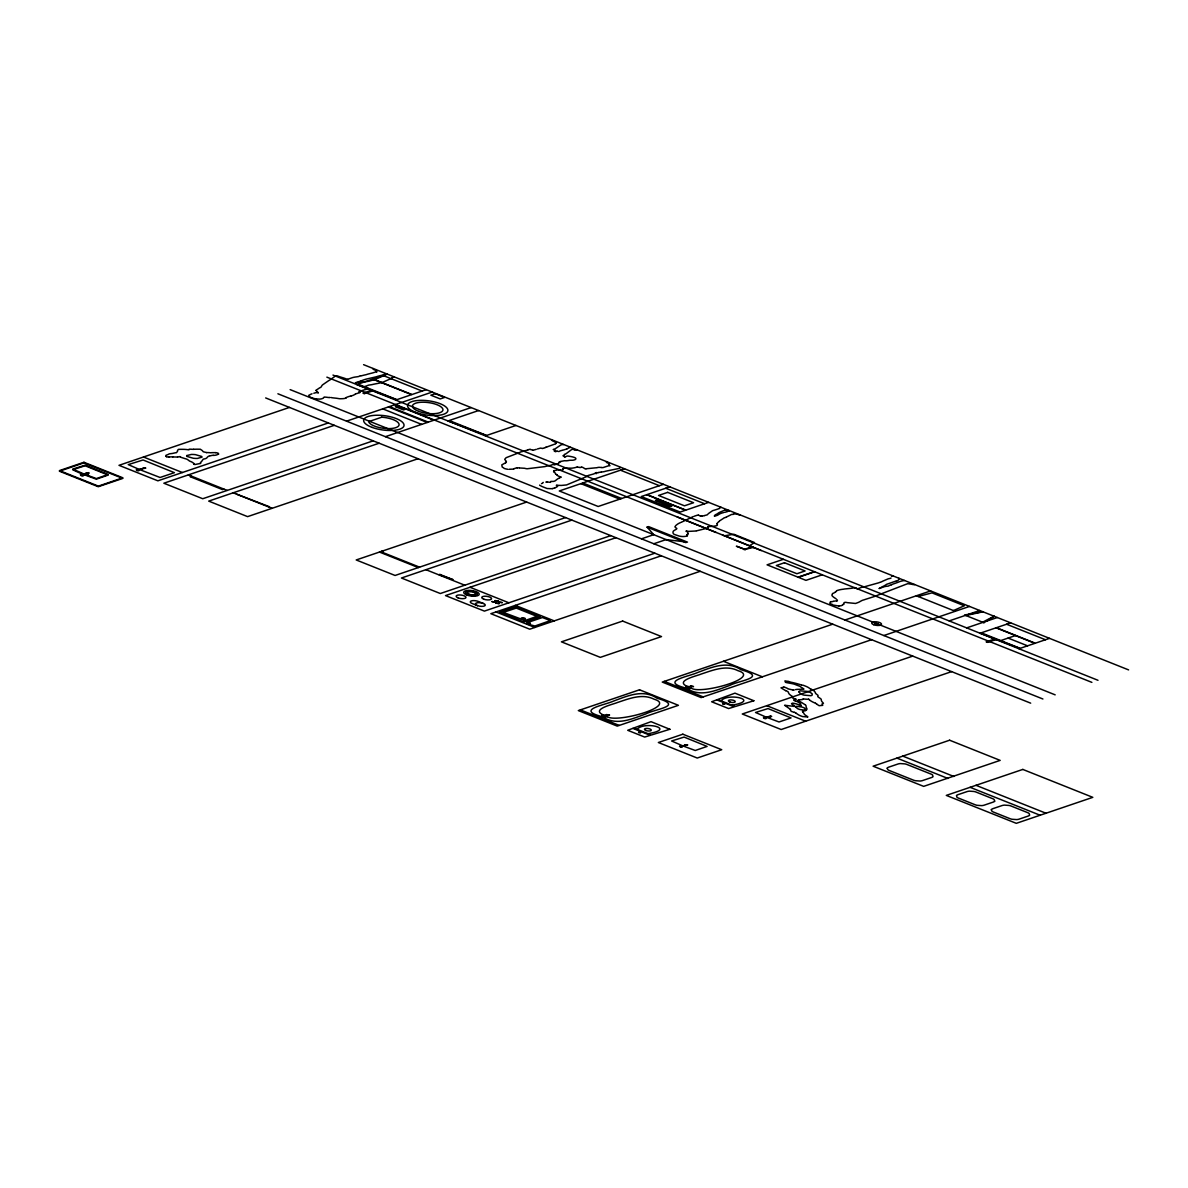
<?xml version="1.0" encoding="UTF-8"?>
<svg xmlns="http://www.w3.org/2000/svg" width="1188" height="1188" viewBox="0 0 1188 1188"><rect width="100%" height="100%" fill="white"/><g stroke="black" fill="none" stroke-linecap="round" stroke-linejoin="round"><path stroke-width="1.5" d="M802.821 699.108L802.836 698.975A6.683 2.361 7.6 0 1 802.806 699.316L802.331 699.539M898.633 579.12L898.945 578.274M563.082 455.613L563.112 455.732A9.326 3.297 7.6 0 0 563.29 456.058L564.805 456.994M688.09 533.768L688.09 533.382A19.929 7.039 7.6 0 0 687.793 532.506L687.303 531.882A2.658 0.936 7.6 0 0 687.065 531.719A6.222 2.198 7.6 0 0 686.115 531.244L686.115 531.244M801.128 705.969L800.846 705.375A7.87 2.777 7.6 0 1 800.549 704.261L800.653 704.217M832.313 594.223L832.372 593.97A4.47 1.574 7.6 0 1 832.684 593.465A6.965 2.465 7.6 0 1 833.545 593.198L835.387 592.07M176.73 452.494L176.76 452.405A9.252 3.267 7.6 0 1 176.967 452.004L177.279 451.618A18.904 6.683 7.6 0 0 177.443 451.395L177.517 451.277A3.802 1.337 7.6 0 0 177.561 450.98L177.517 450.742A4.44 1.574 7.6 0 1 177.547 450.43L178.423 449.376L181.215 449.316A29.849 10.543 7.6 0 0 182.269 449.331L182.714 449.331A13.499 4.767 7.6 0 1 187.08 449.599L187.511 449.658A9.252 3.267 7.6 0 0 188.788 449.806L189.174 449.539M563.29 468.503L564.449 468.131A12.919 4.574 7.6 0 1 566.795 468.087L570.121 468.161A24.354 8.613 7.6 0 0 570.983 468.176A5.658 2.005 7.6 0 0 571.948 468.131A8.331 2.94 7.6 0 0 572.928 468.027L573.967 467.849A28.824 10.187 7.6 0 0 575.705 467.463L576.135 467.344A8.034 2.836 7.6 0 0 576.848 467.107L577.026 467.033M563.216 468.725L563.261 468.636A7.529 2.658 7.6 0 0 563.201 469.29L562.874 469.824A15.949 5.643 7.6 0 1 562.577 469.958A18.637 6.593 7.6 0 0 562.266 470.092L561.211 470.359M707.692 514.315L707.677 514.345A3.861 1.366 7.6 0 1 707.291 514.79L706.296 515.102A38.031 13.439 7.6 0 1 705.598 515.28L704.677 515.518M790.51 709.399L785.357 705.761A17.731 6.267 7.6 0 1 784.6 705.256L792.129 706.147A9.786 3.46 7.6 0 1 794.371 706.414M832.135 594.817L832.12 594.861A8.643 3.059 7.6 0 0 831.971 595.47A3.415 1.203 7.6 0 0 832.105 595.737L832.298 595.975A18.399 6.504 7.6 0 0 833.842 597.326L834.095 597.505A47.075 16.632 7.6 0 0 835.134 598.203L836.159 598.856M392.04 378.259L391.743 378.452A12.652 4.47 7.6 0 1 391.253 378.63L390.436 378.898A21.978 7.767 7.6 0 0 389.694 379.18L383.472 381.942A16.038 5.673 7.6 0 1 382.685 382.209L381.407 382.581A31.393 11.093 7.6 0 1 377.532 383.472L376.745 383.62A47.089 16.647 7.6 0 0 375.111 383.932L373.359 384.303A40.14 14.182 7.6 0 0 372.69 384.466L372.423 384.526A13.736 4.856 7.6 0 1 371.131 384.764L368.815 385.09A7.336 2.599 7.6 0 0 367.864 385.402L366.854 385.833A11.598 4.099 7.6 0 1 365.978 386.13L364.657 386.546M994.668 801.187L994.148 799.494A5.702 2.02 7.6 0 0 992.648 798.678L976.165 792.099A5.702 2.02 7.6 0 0 974.071 791.49L969.527 791.149A7.603 2.688 7.6 0 0 967.017 791.609L957.87 794.713A7.603 2.688 7.6 0 0 956.459 795.589L956.979 797.282A5.702 2.02 7.6 0 0 958.478 798.098L974.962 804.677A5.702 2.02 7.6 0 0 977.056 805.301L981.6 805.627A7.603 2.688 7.6 0 0 984.11 805.182L993.257 802.078A7.603 2.688 7.6 0 0 994.668 801.187M542.664 483.13L542.886 482.803A16.305 5.762 7.6 0 1 543.094 482.536L543.258 482.417M553.341 449.48L554.395 449.079A10.87 3.846 7.6 0 0 555.197 448.797L559.934 445.619A40.288 14.241 7.6 0 1 560.305 445.351L560.988 444.921A4.366 1.544 7.6 0 1 562.934 444.55A4.826 1.708 7.6 0 0 563.543 444.505M638.595 732.313L640.659 732.699L638.624 732.506M724.606 704.202L722.542 703.786L724.606 704.068M323.7 397.401L323.73 397.356A7.113 2.51 7.6 0 0 323.626 397.594L323.582 397.728A2.836 0.995 7.6 0 1 323.299 398.069L323.225 398.129A15.028 5.316 7.6 0 1 322.705 398.381L321.918 398.723A2.48 0.876 7.6 0 1 321.235 398.886L320.834 398.945A3.029 1.069 7.6 0 0 320.493 399.034L320.433 399.049A3.668 1.292 7.6 0 1 318.547 399.049L317.448 398.975A10.365 3.668 7.6 0 0 316.736 398.916L316.736 398.916M687.51 535.773L687.421 535.833A6.386 2.257 7.6 0 1 686.352 536.234L684.526 536.471A28.17 9.95 7.6 0 1 683.857 536.516L683.427 536.545A5.019 1.767 7.6 0 1 682.268 536.516A6.846 2.421 7.6 0 1 680.65 536.352A4.901 1.723 7.6 0 1 679.001 535.996L674.442 534.481A8.271 2.925 7.6 0 1 673.923 534.14L673.759 534.021A6.059 2.138 7.6 0 1 673.21 533.397L672.987 532.506A24.354 8.613 7.6 0 1 673.032 531.912L673.151 531.526A9.578 3.386 7.6 0 1 673.477 531.036L674.056 530.561A27.576 9.742 7.6 0 1 675.081 529.952L675.749 529.596A7.87 2.777 7.6 0 0 676.833 528.482L676.15 527.992A11.91 4.217 7.6 0 1 675.734 527.739A3.237 1.143 7.6 0 1 675.378 527.413L675.259 527.264A10.44 3.683 7.6 0 1 674.933 526.759L675.898 525.452A64.345 22.75 7.6 0 1 677.249 524.383L677.635 524.101A35.417 12.519 7.6 0 1 679.209 523.195L680.665 522.512M795.901 699.227L795.826 699.272A3.401 1.203 7.6 0 1 794.668 699.569L793.643 699.94A3.816 1.351 7.6 0 0 795.515 701.098L796.242 701.276M807.513 716.973L802.494 716.557A10.618 3.757 7.6 0 0 801.38 716.112L800.905 715.948A8.672 3.074 7.6 0 1 799.331 715.28L798.618 714.879A33.68 11.91 7.6 0 1 797.638 714.255L795.871 713.052M836.337 591.282L836.471 591.104A8.94 3.163 7.6 0 1 837.332 590.406L837.525 590.391A23.24 8.212 7.6 0 1 843.361 589.203A37.288 13.187 7.6 0 1 844.46 588.996L851.514 588.283A6.831 2.421 7.6 0 0 852.479 588.105L853.207 587.912A13.766 4.871 7.6 0 1 854.335 587.659L854.707 587.6M194.297 463.84L194.223 463.899A7.41 2.614 7.6 0 1 193.882 464.033L193.882 464.033M891.045 578.021L890.332 578.363A14.405 5.094 7.6 0 1 889.99 578.437L889.857 578.467A14.731 5.212 7.6 0 0 887.956 578.927L882.818 581.14A19.825 7.009 7.6 0 0 882.194 581.452L882.001 581.571A11.004 3.891 7.6 0 1 881.273 581.912L880.115 582.313M714.582 515.726L714.76 515.547A4.306 1.515 7.6 0 0 714.968 515.206A14.449 5.108 7.6 0 0 714.983 514.998L716.691 514.137A4.143 1.455 7.6 0 0 717.047 513.988L718.265 513.112A25.156 8.895 7.6 0 1 719.497 512.37L723.789 510.573A12.073 4.262 7.6 0 0 724.086 510.439L725.215 510.038M315.993 390.303L319.542 387.912A4.678 1.648 7.6 0 1 319.839 387.748L320.493 387.466A4.485 1.589 7.6 0 0 320.79 387.288L321.027 387.065A19.543 6.905 7.6 0 0 321.384 386.546L321.859 385.714A26.27 9.281 7.6 0 1 322.483 384.927L328.72 380.62A16.662 5.881 7.6 0 1 329.254 380.353L331.497 378.942A41.164 14.553 7.6 0 1 332.165 378.348L335.877 375.735L337.362 375.913A15.251 5.391 7.6 0 1 337.852 376.091L338.862 376.462A23.641 8.361 7.6 0 0 341.431 377.309L342.114 377.517A30.443 10.766 7.6 0 1 343.852 378.051L345.396 378.586A12.192 4.306 7.6 0 1 346.955 379.165L347.579 379.269M564.523 454.915L564.552 454.885A6.504 2.302 7.6 0 1 563.647 455.316L563.572 455.331M719.601 508.479L714.686 510.068A39.367 13.914 7.6 0 1 713.736 510.335L712.993 510.543A6.445 2.272 7.6 0 0 712.548 510.706L708.39 513.617M553.979 470.641L554.573 470.522A4.604 1.634 7.6 0 0 555.836 470.359L556.43 470.181A8.39 2.97 7.6 0 1 557.766 469.869L560.87 470.285M545.515 447.445L544.297 448.054A2.51 0.891 7.6 0 0 543.272 448.262L543.243 448.292M719.304 521.413L718.502 521.978A34.348 12.147 7.6 0 0 718.087 522.289L717.701 522.646A5.049 1.782 7.6 0 0 717.552 522.958L717.314 523.373A3.935 1.396 7.6 0 1 716.899 523.537M794.237 690.035L793.213 690.109M345.901 397.817L346.257 397.549A5.405 1.916 7.6 0 1 346.54 397.386L346.881 397.238A34.541 12.207 7.6 0 1 350.148 396.168L351.069 395.946M714.374 516.112L714.389 515.904A6.326 2.242 7.6 0 0 714.552 515.755M784.882 680.887L785.892 681.006A9.044 3.193 7.6 0 0 786.753 681.229L787.941 681.377M355.212 394.178L355.167 394.223A11.613 4.113 7.6 0 1 354.484 394.654L353.118 395.337A11.345 4.01 7.6 0 1 351.99 395.693L351.277 395.886M857.677 589.01L857.959 588.788A3.356 1.188 7.6 0 1 858.152 588.669L862.057 587.154A2.361 0.832 7.6 0 1 862.384 587.08L863.052 587.021A7.306 2.584 7.6 0 0 865.324 586.56A20.82 7.366 7.6 0 1 865.889 586.382L877.991 583.011A11.583 4.099 7.6 0 0 878.823 582.759L878.897 582.729A21.74 7.677 7.6 0 1 879.476 582.521L879.669 582.462M835.461 592.01L835.773 591.787A14.939 5.287 7.6 0 0 836.337 591.282M505.539 462.889L505.806 462.667A22.364 7.9 7.6 0 0 506.34 462.102L506.37 461.538M843.955 604.187L843.925 604.217A5.881 2.079 7.6 0 1 843.48 604.454L843.376 604.499A3.415 1.203 7.6 0 0 843.124 604.618L842.559 604.959M596.317 473.507L595.723 473.463A2.792 0.98 7.6 0 0 595.233 473.299M556.444 485.313L560.469 485.402A4.5 1.589 7.6 0 0 561.33 485.432L565.622 485.031A13.944 4.93 7.6 0 1 566.513 484.956L586.011 476.848A47.134 16.662 7.6 0 0 587.288 476.061L588.119 475.542A4.782 1.693 7.6 0 1 588.728 475.319L593.213 474.116A49.139 17.36 7.6 0 0 594.772 473.463A13.528 4.782 7.6 0 0 595.069 473.314M513.914 468.785L514.879 468.414A3.713 1.322 7.6 0 0 515.161 468.324L515.8 468.102A2.925 1.04 7.6 0 1 516.186 468.013L516.335 467.998A8.182 2.896 7.6 0 1 516.914 467.938L517.047 467.924M785.624 681.704L785.595 681.719A4.425 1.559 7.6 0 0 785.209 681.957L785.936 682.461A17.775 6.282 7.6 0 0 788.565 682.981L791.55 683.531A35.581 12.578 7.6 0 1 792.708 683.768L793.584 683.961A3.906 1.381 7.6 0 1 794.148 684.11L797.089 685.253A35.818 12.652 7.6 0 0 798.648 685.847L799.301 686.085A4.054 1.44 7.6 0 1 800.474 686.679L800.549 686.783A9.103 3.222 7.6 0 0 801.692 687.555L801.959 687.689A5.435 1.931 7.6 0 1 802.405 687.941L803.875 689.025M891.549 576.358L891.609 576.329A3.074 1.084 7.6 0 1 893.034 575.972L893.213 576.032M983.902 622.72L994.282 616.305M558.806 451.618L558.895 451.559A15.919 5.628 7.6 0 1 560.528 450.772L562.147 450.326M725.927 517.389L724.012 517.849A9.103 3.222 7.6 0 1 723.774 518.176L719.72 520.789A2.658 0.936 7.6 0 0 719.408 521.042M749.405 545.738L754.395 542.708M792.277 696.703L791.98 697.104A7.915 2.792 7.6 0 0 792.886 698.113L795.915 699.138M555.761 443.629L555.821 443.599A18.548 6.564 7.6 0 1 554.499 444.223L547.401 446.777A5.346 1.886 7.6 0 0 547.119 446.955A4.811 1.708 7.6 0 1 546.643 447.237M561.092 477.131L561.063 477.145A14.553 5.153 7.6 0 1 560.84 477.264L559.815 477.754M522.779 618.443L529.224 623.091M529.209 623.284L522.794 618.621M86.962 473.938L88.773 473.611L80.487 474.918L81.244 475.69L83.353 475.794L83.799 474.829L72.631 469.735L85.135 465.77L108.138 475.096L96.302 479.18L84.452 474.799M875.764 596.079L865.503 599.331A35.298 12.474 7.6 0 0 864.582 599.643L864.329 599.732A7.143 2.525 7.6 0 1 863.988 599.851L863.75 599.91A14.82 5.242 7.6 0 0 862.651 600.252L862.31 600.386A13.484 4.767 7.6 0 0 861.716 600.623L859.295 601.974A22.186 7.841 7.6 0 1 858.092 602.524L856.474 603.133A15.607 5.509 7.6 0 1 855.479 603.459L847.282 602.643A3.965 1.411 7.6 0 0 845.485 602.316L844.846 602.435A8.539 3.015 7.6 0 0 844.341 602.479L844.029 602.851A15.964 5.643 7.6 0 1 843.807 603.207L843.673 603.385A11.034 3.906 7.6 0 1 843.51 603.549M513.721 468.904L512.756 469.156A4.797 1.693 7.6 0 1 511.716 469.186L511.627 469.186A4.975 1.752 7.6 0 0 511.122 469.186L511.003 469.186M982.61 622.2L994.044 616.216M564.983 456.994L565.473 456.771A25.483 9.014 7.6 0 1 567.181 456.073L567.775 456.044A11.538 4.084 7.6 0 1 569.988 456.385L570.745 456.504A11.152 3.935 7.6 0 1 574.858 457.618L575.898 458.434A12.311 4.351 7.6 0 1 575.824 458.761L575.72 459.073A9.92 3.505 7.6 0 1 575.616 459.34L574.933 459.711A15.771 5.569 7.6 0 1 573.759 460.053L572.958 460.202A3.594 1.277 7.6 0 1 572.408 460.246L571.265 460.261A23.196 8.197 7.6 0 0 570.671 460.261L570.299 460.261A3.965 1.396 7.6 0 0 569.527 460.32L568.74 460.469M736.352 546.242L745.425 549.495M736.872 546.332L745.366 549.643M359.103 391.684L359.207 391.624A8.182 2.896 7.6 0 1 359.474 391.505L361.627 390.704A69.305 24.503 7.6 0 1 362.696 390.347A37.511 13.261 7.6 0 1 365.087 389.664L365.666 389.516A20.463 7.232 7.6 0 0 367.122 389.115L367.879 388.758A2.242 0.787 7.6 0 0 367.998 388.446L367.998 388.417A5.999 2.124 7.6 0 0 366.81 387.644L366.067 387.318A17.226 6.088 7.6 0 1 365.399 387.006L364.746 386.679M81.63 474.517L87.897 472.898M87.764 473.67L82.403 475.482L80.502 474.502L82.64 474.161M137.229 470.017L144.624 468.027M144.55 468.191L137.244 470.225M605.123 716.186L600.519 717.745M689.055 687.674L684.466 689.233M680.516 746.435L686.783 744.817M686.753 744.965L680.531 746.628M770.656 716.468L764.404 718.072L770.715 716.305M87.823 473.047L86.056 473.581M355.435 382.774L355.524 382.744A14.761 5.212 7.6 0 1 355.91 382.595L357.469 382.046A34.526 12.207 7.6 0 1 358.36 381.779L359.118 381.556A27.265 9.638 7.6 0 0 360.172 381.2L360.766 380.992M559.281 462.028L559.355 461.998A8.747 3.089 7.6 0 0 559.073 462.548A4.945 1.752 7.6 0 1 559.028 462.875L558.969 462.934A8.672 3.059 7.6 0 1 557.766 463.78L557.632 463.84M559.459 477.903L559.281 477.992A22.631 8.004 7.6 0 0 558.301 478.512L558.063 478.66A50.52 17.865 7.6 0 0 556.682 479.625A32.061 11.331 7.6 0 0 556.192 480.041L555.197 480.813A16.246 5.747 7.6 0 1 554.291 481.185L553.415 481.407A12.949 4.574 7.6 0 1 551.678 481.407L550.638 481.467M953.444 610.573L964.344 605.776L932.001 592.871L918.161 596.495M681.318 522.23L683.13 521.428A26.433 9.341 7.6 0 0 683.724 521.146L693.302 516.542M312.028 393.777L311.063 394.178A19.023 6.727 7.6 0 0 310.751 394.312L310.424 394.461A3.965 1.396 7.6 0 0 310.023 394.698A2.287 0.802 7.6 0 1 309.578 394.951L309.504 394.951A3.015 1.069 7.6 0 0 308.984 395.144L308.969 395.173A4.604 1.634 7.6 0 0 308.925 396.05L309.34 396.48A10.128 3.579 7.6 0 0 310.083 397.03L310.914 397.49A3.074 1.084 7.6 0 0 311.434 397.683A4.351 1.544 7.6 0 0 311.984 397.832A5.435 1.916 7.6 0 1 312.756 398.069L313.558 398.336A4.693 1.663 7.6 0 0 314.568 398.633L314.865 398.678A7.559 2.673 7.6 0 0 315.637 398.826L316.246 398.886M394.104 376.908L394.164 376.878A13.38 4.722 7.6 0 1 393.644 377.086L393.362 377.175A13.246 4.678 7.6 0 1 392.174 377.532L391.966 377.576M527.843 449.866L527.724 449.91A19.424 6.861 7.6 0 1 526.774 450.267L524.606 450.905M542.886 448.47L542.634 448.5A6.89 2.435 7.6 0 1 542.055 448.381L541.847 448.336A6.638 2.346 7.6 0 0 540.614 448.084L537.347 448.99M566.765 448.93L566.973 448.856A12.652 4.47 7.6 0 0 567.612 448.544L568.072 448.292A16.587 5.866 7.6 0 1 569.29 447.742L570.433 447.327M596.688 467.805L596.777 467.775A7.499 2.658 7.6 0 1 598.529 467.359A3.133 1.114 7.6 0 1 599.94 467.359L600.683 467.433A12.014 4.247 7.6 0 0 601.44 467.508M879.15 588.52L882.877 586.501A88.61 31.319 7.6 0 0 885.298 585.209L886.129 584.644A4.529 1.604 7.6 0 0 886.322 584.422L894.742 581.496A29.388 10.395 7.6 0 1 895.321 581.333L895.975 581.17M193.733 464.092L194.52 464.463A19.914 7.039 7.6 0 0 195.188 464.478L200.683 463.409M361.211 380.828L364.152 379.744A32.373 11.449 7.6 0 1 366.142 379.135L375.824 376.908A18.102 6.4 7.6 0 0 377.68 376.314L380.932 375.467A8.45 2.985 7.6 0 0 381.586 375.319L381.972 375.2A26.819 9.474 7.6 0 0 382.477 375.037L382.625 374.977A15.177 5.361 7.6 0 1 384.199 374.532L384.615 374.487M619.394 468.265L619.334 468.295A11.821 4.173 7.6 0 1 618.918 468.428L618.755 468.473A7.41 2.614 7.6 0 1 618.339 468.592L606.029 471.131A18.785 6.638 7.6 0 0 604.841 471.458A8.851 3.133 7.6 0 1 603.89 471.695L601.366 472.067M637.11 729.328C644.134 720.745 677.175 728.853 648.054 733.694M721.042 700.816C728.066 692.233 761.107 700.341 731.986 705.182M733.367 514.359L732.892 514.419A6.89 2.435 7.6 0 1 732.268 514.419M879.358 588.446L883.441 586.976A14.093 4.99 7.6 0 1 886.708 586.248L887.792 586.159A11.746 4.143 7.6 0 0 888.193 586.115L888.847 585.832A9.029 3.193 7.6 0 1 891.015 584.942L891.074 584.897M289.456 407.425L118.993 465.325L157.885 480.828L328.334 422.943M356.771 384.556L396.673 399.732L395.649 400.074M387.377 374.161L373.091 379.017L411.969 394.535L426.254 389.679M370.671 390.11L369.646 390.451L373.255 391.134M370.27 390.704L363.008 393.169L364.3 393.688L371.621 391.238M334.303 425.319L163.855 483.219L202.747 498.737L373.195 440.837M346.554 421.161L432.224 392.055M191.58 476.195L190.154 476.685L222.542 489.605L223.968 489.114M385.432 436.679L471.116 407.573M379.165 443.213L208.717 501.113L247.594 516.631L418.042 458.731M447.98 420.953L486.382 435.521L485.372 435.862M478.571 410.558L449.213 420.522L486.605 435.447L515.963 425.467M236.442 494.089L269.542 506.771L268.83 507.024M536.174 449.391L533.011 450.267M526.655 502.064L356.207 559.964L395.084 575.467L565.533 517.582M624.576 468.8L559.296 490.971L598.173 506.489L663.453 484.318M571.888 520.106L401.44 578.007L440.317 593.525L610.766 535.625M669.809 486.842L646.97 494.609L685.862 510.127L708.687 502.361M615.963 537.704L445.515 595.589L484.407 611.107L654.855 553.207M641.49 538.832L653.727 534.674L647.074 527.13L648.603 526.611L687.496 542.129L666.052 539.604L653.816 543.762M677.175 516.914L716.052 532.432M661.315 555.791L490.852 613.691L529.744 629.195L700.192 571.294M722.512 535.001L761.241 550.564M525.853 620.255L536.931 616.364L516.29 608.093L503.281 612.384L525.051 620.537M526.284 621.547L523.284 621.695L499.792 612.162L515.874 606.801L540.406 616.617L527.071 621.279M528.289 622.304L542.411 617.537L550.4 620.596L534.956 625.987C517.062 621.591 536.07 625.185 528.541 622.512M750.474 546.836L751.247 546.584M744.757 549.242L751.098 547.089M752.45 547.623L744.03 549.628M753.831 547.609L750.608 546.896M783.397 559.296L767.077 564.835L798.024 577.175L814.344 571.636M814.656 571.77L798.336 577.309L805.954 580.353L822.274 574.799M832.729 624.175L662.265 682.075L701.158 697.594L871.606 639.693M844.965 620.017L930.635 590.926M681.006 688.045L686.501 690.228M599.613 717.389L605.197 716.008M683.56 688.877L689.129 687.496M883.842 635.535L969.527 606.429M968.606 614.27L979.714 610.498M949.153 620.908L965.473 615.369M966.661 627.888L982.981 622.349M986.218 621.294L997.311 617.522M912.74 656.103L742.292 714.003L781.184 729.521L951.633 671.621M980.07 633.234L1019.972 648.41L1018.948 648.752M1010.661 622.854L996.39 627.695L1035.268 643.213L1049.553 638.357M993.97 638.788L992.945 639.129L996.554 639.827M986.307 641.847L993.569 639.382M987.644 642.381L994.92 639.916M1000.742 640.584L1015.488 635.565M560.825 461.508L560.053 461.776M694.223 516.231L696.599 515.444A33.398 11.806 7.6 0 1 697.415 515.191L698.232 515.087M875.764 595.886L876.031 595.812A20.092 7.098 7.6 0 0 876.551 595.648L905.865 584.362A14.716 5.198 7.6 0 1 906.385 584.169L907.127 583.917A11.524 4.069 7.6 0 0 907.677 583.664L912.057 584.318M359.83 392.56L358.479 393.02A31.838 11.256 7.6 0 1 357.41 393.362L355.687 393.911A3.816 1.351 7.6 0 0 355.375 394.06M547.044 481.912L547.104 481.897A2.911 1.025 7.6 0 1 546.332 482.076L545.841 482.061M564.567 454.306L564.656 454.276A16.157 5.717 7.6 0 0 566.141 453.668L570.953 450.074A19.632 6.935 7.6 0 1 571.918 449.45L572.972 449.302M559.934 461.805L561.315 461.36A11.553 4.084 7.6 0 1 562.473 461.093L564.434 460.736A3.282 1.158 7.6 0 1 565.443 460.766L565.636 460.781A2.435 0.861 7.6 0 0 566.29 460.796A6.267 2.213 7.6 0 0 567.79 460.632A18.221 6.445 7.6 0 0 568.369 460.528M603.266 467.508L607.439 466.142A47.193 16.677 7.6 0 0 608.345 465.83L609.993 465.681A5.227 1.841 7.6 0 1 609.593 465.34L609.459 465.221A4.113 1.455 7.6 0 1 609.073 464.746M373.596 379.804L375.378 379.224A40.333 14.256 7.6 0 0 376.641 378.764L384.63 375.289A5.569 1.96 7.6 0 0 384.704 374.576M555.271 451.737L556.281 451.425A10.143 3.579 7.6 0 1 556.934 451.232L556.994 451.217M372.884 380.026L369.513 381.036A22.127 7.826 7.6 0 1 368.042 381.378L355.539 382.892M554.885 487.823L554.707 487.867A17.716 6.267 7.6 0 0 554.024 488.105L552.687 488.565M83.62 475.259C74.621 476.284 96.659 471.502 86.13 472.973M554.336 451.321L555.449 450.98M554.974 487.793L555.152 487.733A18.399 6.504 7.6 0 0 557.662 486.293M82.566 474.858L81.616 474.695M347.936 379.165L348.114 379.121A22.587 7.989 7.6 0 0 348.871 378.868L352.554 377.606A18.533 6.549 7.6 0 1 355.464 377.012L356.831 376.819A23.612 8.346 7.6 0 0 358.345 376.581L358.984 376.418A2.465 0.876 7.6 0 0 359.296 376.165L359.741 375.898A2.272 0.802 7.6 0 1 360.617 375.839M729.09 510.498L725.452 510.157M523.863 451.113L522.245 451.574A11.093 3.92 7.6 0 1 521.443 451.737L521.101 451.811A4.084 1.44 7.6 0 0 520.255 452.123A6.534 2.302 7.6 0 1 519.854 452.39L506.4 457.588A10.737 3.802 7.6 0 0 506.088 457.736L504.707 459.325L506.147 461.33M581.318 467.255L581.244 467.285A8.435 2.985 7.6 0 1 580.397 467.493L579.506 467.493M313.81 393.243L314.018 393.183A14.805 5.242 7.6 0 1 314.345 393.079L315.325 392.812A7.841 2.777 7.6 0 1 316.053 392.649L316.424 392.619A2.628 0.936 7.6 0 1 317.82 392.812L318.221 392.901M581.17 467.3L581.496 467.211A3.163 1.114 7.6 0 1 582.001 467.092L582.655 467.344A16.038 5.673 7.6 0 1 582.937 467.508L583.65 467.938A12.162 4.306 7.6 0 0 584.496 468.414L585.045 468.696M562.83 450.148L564.107 449.792A44.387 15.696 7.6 0 0 566.78 448.945M598.737 472.512L598.915 472.468A10.796 3.816 7.6 0 1 600.445 472.171L601.083 472.096M724.591 512.355L726.759 511.776A6.697 2.376 7.6 0 0 727.19 511.627M723.626 512.592L722.705 512.815A21.384 7.559 7.6 0 0 718.799 514.463L717.983 514.983A10.529 3.713 7.6 0 1 716.542 515.592L716.29 515.651A30.814 10.885 7.6 0 1 715.072 515.948L714.894 515.993M606.697 461.672L606.415 462.384A5.361 1.901 7.6 0 0 607.721 462.978L608.063 463.127A3.935 1.396 7.6 0 1 608.791 463.721A10.365 3.668 7.6 0 0 608.999 463.944L609.236 464.256M833.486 601.277L835.416 600.98A5.91 2.094 7.6 0 1 836.01 600.905L836.337 600.95M696.495 530.858L705.019 528.749A69.721 24.636 7.6 0 1 706.192 528.467L706.979 528.274A2.985 1.054 7.6 0 0 707.558 528.007L707.736 527.828A7.574 2.673 7.6 0 0 707.914 527.368L707.929 527.279A4.529 1.604 7.6 0 0 707.766 526.833L707.766 526.833M695.886 530.991L688.773 531.378M210.217 455.836L211.375 455.568A14.315 5.064 7.6 0 1 212.459 455.346L213.187 455.301M798.321 700.163L799.168 699.984M798.885 700.044L799.272 699.955A11.138 3.935 7.6 0 1 800.578 699.732L802.004 699.569M965.859 615.518L982.981 611.805M701.796 516.112L700.593 516.038M707.766 526.7L707.796 526.685A5.272 1.856 7.6 0 1 708.211 526.64L709.132 526.551A14.716 5.198 7.6 0 1 710.558 526.462M363.855 393.05L364.701 393.154M364.553 393.451L363.84 393.332M987.154 641.728L988 641.847M987.852 642.129L987.154 642.025M701.974 516.082L702.761 515.934A13.677 4.841 7.6 0 1 703.816 515.785L704.068 515.74A6.846 2.421 7.6 0 0 704.484 515.577M209.534 455.984L209.474 455.999A4.544 1.604 7.6 0 0 208.643 456.177L208.331 456.385A18.845 6.653 7.6 0 0 207.083 457.558L207.054 457.632A8.465 2.985 7.6 0 1 204.009 458.984L203.846 459.014A2.45 0.861 7.6 0 0 203.252 459.147L201.901 461.018A16.394 5.792 7.6 0 1 201.321 461.746L201.069 461.969A9.311 3.282 7.6 0 0 200.445 462.919L200.52 462.964M724.487 535.788L733.813 534.244L754.454 542.53M981.897 611.865L982.743 611.701M981.837 611.865L964.552 614.998L983.872 622.705M904.469 580.472L901.558 581.066A19.29 6.816 7.6 0 0 899.182 581.808L898.158 582.224A77.547 27.413 7.6 0 1 897.207 582.595L892.708 584.184A8.836 3.119 7.6 0 0 891.995 584.541L891.817 584.644A2.94 1.04 7.6 0 1 891.371 584.823M831.095 601.722L831.793 601.648A4.99 1.767 7.6 0 0 833.174 601.425M557.187 451.173L557.558 451.232A3.193 1.129 7.6 0 1 557.989 451.425M728.17 511.211L727.695 511.315A2.762 0.98 7.6 0 0 727.457 511.479M509.028 469.319L509.207 469.29A7.514 2.658 7.6 0 1 510.038 469.23L510.157 469.23M795.485 689.619L795.915 689.56A5.004 1.767 7.6 0 0 796.717 689.426A3.579 1.262 7.6 0 1 798.113 689.367A3.98 1.411 7.6 0 0 798.588 689.352L799.108 689.352A15.726 5.554 7.6 0 0 801.232 689.233L801.811 689.189A5.554 1.96 7.6 0 1 803.504 689.085M586.382 468.74L595.797 467.805M586.07 468.785L585.239 468.785M376.537 371.963L376.151 371.993A4.574 1.619 7.6 0 0 375.245 372.111L372.958 372.824A28.245 9.979 7.6 0 1 371.859 373.121L368.132 374.057A23.404 8.271 7.6 0 0 367.226 374.324L366.394 374.591A8.301 2.94 7.6 0 1 365.845 374.755L364.894 374.948A13.9 4.915 7.6 0 0 363.246 375.334L361.107 375.839M822.334 703.875L823.462 703.281L821.992 701.677A16.988 5.999 7.6 0 1 821.294 699.762L821.205 699.316A3.326 1.173 7.6 0 0 821.057 699.079L820.299 698.44A36.59 12.934 7.6 0 0 819.289 697.757L817.938 696.792A3.861 1.366 7.6 0 1 817.968 696.005L818.057 695.604A14.226 5.034 7.6 0 0 817.834 695.173L816.23 693.97A2.465 0.876 7.6 0 1 815.8 693.584L815.696 693.213M517.3 467.894L517.404 467.894A4.128 1.455 7.6 0 1 519.111 467.864M731.749 514.419L731.036 514.701A15.013 5.301 7.6 0 1 730.59 514.968L726.507 516.988A9.237 3.267 7.6 0 0 726.15 517.226M169.112 456.994L169.32 456.979A14.969 5.287 7.6 0 1 170.003 456.935L170.433 456.905A11.316 4.01 7.6 0 1 172.795 456.89M801.009 706.028L800.875 705.969A6.267 2.213 7.6 0 1 800.608 705.746L800.489 705.627A4.589 1.619 7.6 0 0 799.004 704.647M710.973 526.447L711.196 526.447A16.914 5.985 7.6 0 0 715.77 525.853L715.993 525.809A10.751 3.802 7.6 0 0 716.988 525.527L717.433 524.992A10.35 3.668 7.6 0 0 717.136 524.235A10.024 3.549 7.6 0 1 716.839 523.656M193.659 449.302L195.961 449.213A23.73 8.39 7.6 0 1 196.822 449.183L200.312 449.227L202.257 450.564A21.755 7.692 7.6 0 0 202.42 450.742L202.524 450.861A12.266 4.336 7.6 0 1 202.851 451.247L203.044 451.499A16.231 5.732 7.6 0 0 203.252 451.752L206.504 452.569M552.806 464.478L551.009 465.236A4.663 1.648 7.6 0 1 550.341 465.414L549.272 465.562A4.5 1.589 7.6 0 0 548.485 465.696L548.039 465.83A4.604 1.634 7.6 0 1 547.193 466.038L545.515 466.394A5.717 2.02 7.6 0 1 545.054 466.587L527.145 468.77A3 1.069 7.6 0 1 526.388 468.681A7.262 2.569 7.6 0 1 525.155 468.428A20.062 7.098 7.6 0 1 524.606 468.28L519.646 467.968M557.558 485.595L556.489 485.387M838.773 605.999L832.803 605.004A4.366 1.544 7.6 0 1 832.357 604.618L832.387 604.618M547.267 481.868L547.371 481.868A2.955 1.04 7.6 0 1 548.128 482.016L548.307 482.061A3.074 1.084 7.6 0 0 550.593 482.283M176.21 452.732L176.047 452.732A2.124 0.757 7.6 0 0 175.393 452.776L172.483 453.43A6.608 2.331 7.6 0 1 171.666 453.549L170.983 453.623A25.661 9.073 7.6 0 0 170.196 453.727L169.305 453.875A2.257 0.802 7.6 0 0 169.038 453.979L168.741 454.143A13.914 4.915 7.6 0 1 167.048 454.9L166.186 455.227A2.718 0.965 7.6 0 0 165.845 455.524A6.415 2.272 7.6 0 0 165.83 456.088L166.424 456.608M329.254 397.505L329.447 397.505A2.228 0.787 7.6 0 0 330.041 397.49M577.264 466.988L577.814 467.062A9.148 3.237 7.6 0 1 579.239 467.419M554.202 464.597L554.054 464.597A6.029 2.124 7.6 0 1 553.177 464.523L553.177 464.523M803.147 710.899L803.147 710.899A3.742 1.322 7.6 0 0 805.449 710.721L806.385 710.082A13.736 4.856 7.6 0 0 806.934 709.162L806.845 708.36A2.955 1.04 7.6 0 0 806.548 708.078M740.079 514.998L739.753 514.983A2.48 0.876 7.6 0 1 738.936 514.85L738.491 514.701A8.257 2.925 7.6 0 0 737.674 514.359L736.723 514.137A7.202 2.554 7.6 0 0 735.283 513.959A6.846 2.421 7.6 0 1 734.63 513.899L733.352 514.196M549.851 488.639L550.207 488.654A7.96 2.807 7.6 0 0 551.336 488.699A3.475 1.233 7.6 0 0 552.702 488.565M172.809 456.92L172.973 456.935A18.934 6.697 7.6 0 0 174.324 456.979L176.032 457.024A13.202 4.663 7.6 0 0 177.472 457.024M794.713 706.459L794.505 705.687A7.366 2.599 7.6 0 1 794.074 705.434A5.985 2.109 7.6 0 0 793.539 705.108L793.257 704.974A7.425 2.628 7.6 0 1 791.505 703.638L792.53 703.148A7.559 2.673 7.6 0 1 797.742 704.41L797.92 704.425A3.549 1.247 7.6 0 0 798.499 704.633L798.796 704.707M215.741 452.643L216.543 452.776A6.846 2.421 7.6 0 0 217.226 452.925L217.449 452.97A6.742 2.376 7.6 0 1 218.013 453.088L218.726 454.054L216.602 454.945A7.9 2.792 7.6 0 1 213.261 455.39M788.238 681.392L789.693 681.793A4.841 1.708 7.6 0 0 790.926 682.209L792.233 682.476A28.854 10.202 7.6 0 1 794.668 683.055L795.411 683.234A28.23 9.979 7.6 0 1 797.43 683.783L799.569 684.407A24.74 8.747 7.6 0 1 800.415 684.644L801.232 684.897M601.544 467.508L601.544 467.508A12.964 4.574 7.6 0 1 602.182 467.567L602.761 467.627M549.361 488.565L548.96 488.565A3.401 1.203 7.6 0 1 546.792 488.431L546.361 488.223A21.948 7.752 7.6 0 0 545.559 487.912L542.233 486.605A10.737 3.787 7.6 0 1 541.297 486.144L539.738 485.283A3.846 1.351 7.6 0 1 539.679 485.075L539.679 485.075M546.346 447.193L546.005 447.163A4.277 1.515 7.6 0 0 545.53 447.445M803.519 698.93L804.068 698.99A9.341 3.297 7.6 0 0 807.424 699.227L808.508 699.183M507.796 469.305L507.053 469.156A20.255 7.158 7.6 0 1 505.628 468.859L504.41 468.503A3.609 1.277 7.6 0 1 503.786 468.072L503.742 468.027A3.519 1.247 7.6 0 0 503.222 467.597L503.103 467.567A6.237 2.198 7.6 0 1 502.182 467.018L501.811 464.879L504.603 463.32A8.762 3.104 7.6 0 0 505.568 462.889M574.933 449.866L575.259 449.896A3.445 1.218 7.6 0 0 576.833 449.762M686.278 531.021A2.51 0.891 7.6 0 1 687.273 531.14L687.926 531.229M794.356 712.369L791.193 711.36L790.48 710.053A10.826 3.831 7.6 0 1 790.48 709.399M144.09 468.414L145.797 468.087L143.08 468.027M87.14 473.359L87.823 473.507M530.204 449.45L530.576 449.524A11.42 4.039 7.6 0 1 532.729 450.163M330.947 397.52L331.749 397.668A5.806 2.049 7.6 0 0 332.551 397.817L336.308 398.232A11.123 3.935 7.6 0 1 337.451 398.396L339.233 398.693A2.628 0.936 7.6 0 0 339.902 398.737L340.199 398.752A15.845 5.598 7.6 0 0 341.312 398.723L341.788 398.708A8.598 3.044 7.6 0 0 346.168 397.965M769.854 716.75L771.665 716.409L768.948 716.379M685.922 745.262L687.733 744.921L685.016 744.891M783.828 687.11L780.991 687.837L785.58 690.629M138.239 469.676C133.294 468.785 139.011 472.334 139.204 470.077M765.458 717.567C760.35 716.78 766.453 720.136 766.423 717.968M681.526 746.079C676.269 745.366 682.862 748.663 682.432 746.435M801.737 685.045L803.177 685.268A12.875 4.544 7.6 0 1 804.811 685.862L805.568 686.174A16.305 5.762 7.6 0 1 808.983 687.882L809.533 688.357A8.138 2.881 7.6 0 0 810.721 689.04M792.901 690.02L792.797 689.99A12.34 4.366 7.6 0 0 791.446 689.649L791.178 689.589A11.761 4.158 7.6 0 1 790.376 689.396L790.287 689.382A4.455 1.574 7.6 0 0 789.352 689.174A2.747 0.965 7.6 0 1 787.882 688.758L787.882 688.684A9.667 3.415 7.6 0 0 783.932 687.05M832.135 604.336L831.986 604.291A5.391 1.901 7.6 0 1 830.516 603.786A4.93 1.737 7.6 0 1 829.848 603.385L830.204 602.123A3.742 1.322 7.6 0 1 830.961 601.663M560.766 476.967L560.647 476.937A9.979 3.534 7.6 0 1 559.058 476.343A13.365 4.722 7.6 0 1 557.885 475.809L557.068 475.185M700.341 515.948L700.163 515.889A3.163 1.114 7.6 0 1 699.524 515.637L699.39 515.562M691.253 688.045C699.153 695.025 762.34 677.843 738.03 670.7C726.061 664.671 712.874 670.21 701.232 674.042C697.237 675.824 674.294 680.783 687.332 686.471M607.32 716.557C615.221 723.537 678.407 706.355 654.098 699.212C642.129 693.183 628.942 698.722 617.3 702.554C613.305 704.336 590.362 709.295 603.4 714.983M553.029 440.867L556.4 442.99M686.768 688.446C700.549 697.653 716.082 690.362 729.759 685.417C739.144 680.382 768.562 677.606 740.956 669.705C727.056 660.335 711.33 667.448 697.519 672.557C688.684 676.625 659.192 681.184 685.862 688.09M602.836 716.958C616.617 726.165 632.15 718.874 645.827 713.929C655.212 708.894 684.615 706.118 657.023 698.217C643.124 688.847 627.398 695.945 613.587 701.069C604.751 705.137 575.244 709.682 601.93 716.602M815.532 703.326L816.601 703.875M363.587 364.671L1128.6 669.898M383.293 375.557L422.171 391.06M620.492 470.196L659.385 485.699M665.726 488.238L704.603 503.757M1006.592 624.235L1045.47 639.753M916.364 595.767L955.241 611.285M1008.107 638.075L1027.561 645.827M698.425 515.176L698.603 515.25A10.247 3.623 7.6 0 1 699.138 515.458M332.982 375.066L1097.994 680.293M326.863 377.145L1091.876 682.372M394.995 404.707L433.872 420.225M986.352 641.876L987.584 642.366M582.803 482.996L621.695 498.5M389.382 406.608L428.274 422.126M388.372 406.964L427.249 422.468M580.873 483.65L619.765 499.153M382.759 408.865L421.636 424.383M647.074 527.13L685.966 542.649M290.139 389.619L1055.167 694.846M277.903 393.777L1042.916 699.004M265.667 397.935L1030.679 703.162M723.462 661.285L762.354 676.804M902.821 756.117L953.875 776.477M976.001 785.313L1046.004 813.245M381.823 551.262L382.833 551.663L381.021 551.529M143.481 457.009L182.358 472.512M188.328 474.903L227.22 490.421M233.19 492.797L272.082 508.316M380.68 551.648L419.572 567.166M425.913 569.691L464.79 585.209M470.003 587.273L508.88 602.791M515.34 605.375L554.217 620.879M766.78 705.687L805.657 721.205M896.925 758.107L947.994 778.482M970.121 787.317L1040.109 815.235M379.462 552.064L418.339 567.582M483.397 603.474L478.304 601.44A4.99 1.767 7.6 0 0 471.354 600.92A4.99 1.767 7.6 0 0 472.185 603.519L477.279 605.553M766.438 717.24L755.538 712.488L768.027 708.568L791.03 717.908L779.031 721.977L767.344 717.597M139.145 469.364L128.245 464.612L143.08 459.979L174.413 472.676L160.053 477.487L140.05 469.735M495.975 611.939L534.867 627.457M664.315 681.377L703.192 696.896M83.62 473.834L72.735 469.082L85.209 465.161L108.212 474.502L96.377 478.571L84.541 474.19M682.506 745.752L671.606 740.985L684.095 737.08L707.098 746.42L695.247 750.489L683.412 746.109M580.368 709.889L619.26 725.408M553.43 449.584L553.474 449.599A6.816 2.406 7.6 0 1 554.351 449.97L555.553 450.519M556.133 474.413L555.657 473.982A12.029 4.247 7.6 0 1 555.375 473.448A6.43 2.272 7.6 0 1 555.316 473.21L554.841 472.646A7.262 2.569 7.6 0 1 553.816 472.022A2.198 0.772 7.6 0 1 553.653 471.562L553.905 471.25A2.658 0.936 7.6 0 0 554.068 470.997L553.994 470.819M805.063 704.662L805.449 704.915A7.96 2.807 7.6 0 1 806.013 705.731L806.31 707.929M810.899 689.114L811.909 689.56A12.845 4.544 7.6 0 1 815.369 693.109M792.515 696.45L791.46 695.856A32.492 11.494 7.6 0 1 789.961 694.713L789.634 694.431A11.761 4.158 7.6 0 1 789.01 693.718L788.951 693.614A22.973 8.123 7.6 0 1 788.372 692.366L788.357 692.248A8.257 2.911 7.6 0 0 788.297 692.055L787.867 691.683A9.593 3.386 7.6 0 0 785.639 690.614M359.86 392.486L359.519 392.322A6.148 2.168 7.6 0 1 359.103 392.114L359.073 392.099M193.822 463.305L193.644 463.201A8.895 3.148 7.6 0 1 192.991 462.8L192.189 462.236A4.915 1.737 7.6 0 0 191.387 461.805L190.169 461.315A16.914 5.985 7.6 0 1 189.753 461.167L189.159 460.796A13.499 4.767 7.6 0 0 187.971 459.86L187.867 459.801A15.147 5.361 7.6 0 0 187.08 459.311L186.962 459.251A3.119 1.099 7.6 0 0 186.189 458.939L185.402 458.716A11.034 3.906 7.6 0 1 184.942 458.598A4.351 1.544 7.6 0 1 184.318 458.405L184.214 458.36A5.777 2.049 7.6 0 0 183.457 458.108L183.071 457.989A6.786 2.406 7.6 0 1 180.19 456.86M804.781 704.529L803.444 703.667A84.556 29.893 7.6 0 0 801.247 702.301L797.89 700.341M180.22 456.623L179.121 456.682A7.024 2.48 7.6 0 1 177.561 457.068M376.982 371.799L376.834 371.696A3.519 1.247 7.6 0 1 376.254 371.25A3.341 1.188 7.6 0 1 376.091 370.938L376.076 370.849M188.892 449.346L190.585 449.168A8.405 2.97 7.6 0 0 193.674 449.316M800.667 703.905L799.91 703.281A15.533 5.495 7.6 0 0 798.499 702.316L798.232 702.182A9.445 3.341 7.6 0 0 796.331 701.247M557.172 474.829L556.905 474.68A5.183 1.827 7.6 0 0 556.415 474.517M857.32 588.921L857.276 588.892A10.321 3.653 7.6 0 1 857.053 588.669L856.86 588.506A3.787 1.337 7.6 0 0 856.37 588.238L855.984 588.06A6.4 2.257 7.6 0 0 854.9 587.629M836.976 599.762L837.035 599.821A6.623 2.346 7.6 0 1 837.243 600.029L837.466 600.296M687.377 535.536L687.407 535.565A7.291 2.569 7.6 0 1 686.976 534.793L686.976 534.793M809.28 699.673L809.414 699.821A17.761 6.282 7.6 0 0 815.532 703.192M802.88 712.176L802.91 712.206A10.974 3.876 7.6 0 0 803.073 712.384L803.355 712.696A17.107 6.044 7.6 0 1 803.831 713.29L803.86 713.335A11.464 4.054 7.6 0 1 804.128 713.84L804.157 713.943A8.479 3 7.6 0 0 804.959 714.849L805.91 715.532A14.895 5.257 7.6 0 0 806.711 716.067L806.8 716.112A3.965 1.396 7.6 0 1 807.81 716.943M318.265 392.649L316.335 390.807A2.718 0.965 7.6 0 1 316.008 390.481M802.39 711.167L802.449 711.256A9.979 3.519 7.6 0 1 802.643 711.567L802.732 711.746M816.616 704.068L819.126 705.687L822.705 705.36A13.974 4.945 7.6 0 0 822.527 704.826L822.215 703.964M808.672 699.168A3.059 1.084 7.6 0 1 809.221 699.673M794.445 712.325A3.475 1.233 7.6 0 1 795.812 713.052M574.933 449.866A3.104 1.099 7.6 0 1 573.329 449.465M557.454 463.78A10.336 3.653 7.6 0 1 554.41 464.731M528.021 449.91A4.901 1.723 7.6 0 1 530.041 449.331M553.118 440.763A2.881 1.025 7.6 0 1 551.514 440.184M169.201 457.068A3.297 1.173 7.6 0 1 166.305 456.667M206.534 452.583A13.825 4.886 7.6 0 1 209.504 452.658A3.356 1.188 7.6 0 0 210.469 452.776L211.449 452.702A10.855 3.831 7.6 0 1 213.068 452.643L215.087 452.643A6.371 2.257 7.6 0 1 215.741 452.643M373.017 368.518A5.212 1.841 7.6 0 0 373.047 369.008A4.663 1.648 7.6 0 0 374.844 370.017L374.888 370.032A2.762 0.98 7.6 0 1 375.794 370.27M376.269 370.537A2.762 0.98 7.6 0 1 376.477 370.715M324.517 397.03A2.168 0.772 7.6 0 0 324.963 397.104L326.789 397.267A7.618 2.703 7.6 0 0 329.061 397.535M721.101 507.321A18.429 6.519 7.6 0 0 720.151 507.618L720.062 507.662A2.257 0.802 7.6 0 0 719.527 507.989M729.298 510.84A2.124 0.757 7.6 0 1 728.378 511.226M688.075 533.768A3.237 1.143 7.6 0 1 687.718 534.199L687.629 534.229A4.663 1.648 7.6 0 0 686.887 534.734M619.884 467.389A5.955 2.109 7.6 0 1 619.601 468.324M598.722 472.497A5.034 1.782 7.6 0 1 597.802 472.69M597 472.631A14.137 4.99 7.6 0 0 596.48 472.616L596.094 472.72A3.133 1.114 7.6 0 1 596.584 473.522M541.49 483.65A2.435 0.861 7.6 0 1 542.055 483.442M523.715 619.394A2.168 0.772 7.6 0 1 521.176 618.22A2.168 0.772 7.6 0 1 524.324 618.027A2.168 0.772 7.6 0 1 524.74 619.319M914.715 584.57A5.376 1.901 7.6 0 1 913.81 584.63A2.138 0.757 7.6 0 1 912.072 584.318M842.233 605.123A3.876 1.366 7.6 0 1 840.941 605.746L840.748 605.746A5.524 1.96 7.6 0 0 840.258 605.835L840.183 605.85A4.47 1.574 7.6 0 1 838.936 606.029M837.362 600.935A2.376 0.832 7.6 0 1 836.679 601.054M898.826 579.195A10.722 3.787 7.6 0 1 896.123 581.229M686.456 687.882A2.777 0.98 7.6 0 1 687.733 686.456A2.777 0.98 7.6 0 1 691.327 687.897A2.777 0.98 7.6 0 1 687.362 688.253M602.524 716.394A2.777 0.98 7.6 0 1 603.801 714.968A2.777 0.98 7.6 0 1 607.38 716.409A2.777 0.98 7.6 0 1 603.43 716.75M527.071 622.898L527.071 622.868M798.915 691.876L800.786 693.896A9.059 3.208 7.6 0 0 804.009 695.114L810.84 695.693A4.707 1.663 7.6 0 0 812.087 695.218L812.265 693.926L810.617 692.649A9.059 3.208 7.6 0 0 807.395 691.416L800.564 690.852A4.707 1.663 7.6 0 0 799.316 691.312L798.915 691.876M795.708 706.89L797.43 708.553A8.999 3.178 7.6 0 0 799.999 709.548L805.078 710.186A2.495 0.876 7.6 0 0 805.91 709.889L804.365 707.974A8.999 3.178 7.6 0 0 801.781 706.979L796.703 706.34A2.495 0.876 7.6 0 0 795.886 706.637L795.708 706.89M655.494 500.445L669.349 506.296L671.814 506.162L658.078 500.341L655.509 500.386M491.951 601.603L495.53 602.093L491.966 601.559M494.891 600.608L498.455 601.098L494.891 600.608M495.723 603.103L499.287 603.638L495.767 603.014M498.663 602.108L502.227 602.598L498.663 602.108M606.444 714.627L609.593 715.057L606.459 714.582M690.376 686.115L693.525 686.59L690.421 686.04M874.992 623.373L878.288 623.834L875.007 623.344M887.213 768.235L887.867 769.705A5.702 2.02 7.6 0 0 889.352 770.522L913.349 780.1A5.702 2.02 7.6 0 0 915.443 780.709L919.987 781.036A7.603 2.688 7.6 0 0 922.497 780.59L931.63 777.487A7.603 2.688 7.6 0 0 933.055 776.596L932.521 774.903A5.702 2.02 7.6 0 0 931.036 774.086L907.038 764.523A5.702 2.02 7.6 0 0 904.944 763.899L900.4 763.572A7.603 2.688 7.6 0 0 897.905 764.033L888.758 767.136A7.603 2.688 7.6 0 0 887.332 768.012L887.213 768.235M991.327 809.785L991.98 811.255A5.702 2.02 7.6 0 0 993.48 812.072L1009.963 818.651A5.702 2.02 7.6 0 0 1012.057 819.26L1016.601 819.586A7.603 2.688 7.6 0 0 1019.111 819.141L1028.244 816.037A7.603 2.688 7.6 0 0 1029.669 815.146L1029.135 813.453A5.702 2.02 7.6 0 0 1027.65 812.637L1011.151 806.058A5.702 2.02 7.6 0 0 1009.058 805.449L1004.513 805.122A7.603 2.688 7.6 0 0 1002.019 805.568L992.871 808.672A7.603 2.688 7.6 0 0 991.445 809.548L991.327 809.785M186.798 455.568L186.724 455.746A3.653 1.292 7.6 0 0 187.095 456.459L193.228 458.241A11.241 3.98 7.6 0 0 197.401 458.434L201.975 457.157A3.653 1.292 7.6 0 0 201.604 456.43L195.471 454.648A11.241 3.98 7.6 0 0 191.298 454.455L186.798 455.568M669.928 729.254L651.38 735.016L633.783 727.992L651.024 721.665L669.898 729.313M753.86 700.742L735.313 706.518L717.715 699.48L734.971 693.153L753.86 700.742M632.803 728.363L627.724 730.293L644.683 737.065L650.311 735.342L632.803 728.363M716.735 699.851L711.657 701.781L728.615 708.553L734.243 706.845L716.735 699.851M83.962 462.281L59.474 470.596L98.366 486.115L122.839 477.799L83.962 462.281M83.873 462.889L59.4 471.205L98.277 486.724L122.765 478.408L83.873 462.889M372.75 379.135L358.004 384.14L396.896 399.658L411.627 394.639L372.75 379.135M396.896 406.148L395.366 406.667L403.504 409.919L405.034 409.4L396.896 406.148M435.224 393.703L430.858 395.188L440.228 398.916L444.594 397.431L435.224 393.703M381.749 417.196L368.666 421.636A15.37 5.435 7.6 0 0 385.551 428.497A15.37 5.435 7.6 0 0 398.975 423.938A15.37 5.435 7.6 0 0 381.749 417.196M646.718 494.698L641.238 496.554L680.13 512.058L685.595 510.201L646.718 494.698M667.656 492.367L658.553 495.455L684.481 505.806L693.569 502.717L667.656 492.367M439.931 574.443L439.129 574.71L453.059 579.685L439.931 574.443M784.496 562.741L776.343 565.518L796.91 573.73L805.078 570.953L784.496 562.741M622.646 621.057L561.434 641.847L600.326 657.365L661.523 636.575L622.646 621.057M639.53 689.797L578.333 710.587L617.225 726.106L678.422 705.316L639.53 689.797M682.833 734.199L658.36 742.515L697.237 758.033L721.725 749.717L682.833 734.199M996.049 627.813L981.303 632.818L1020.18 648.336L1034.926 643.332L996.049 627.813M949.613 740.213L873.121 766.201L923.67 786.367L1000.162 760.379L949.613 740.213M1022.809 769.423L946.301 795.396L1016.304 823.329L1092.797 797.341L1022.809 769.423M418.844 411.39A15.37 5.435 7.6 0 0 442.886 410.246A15.37 5.435 7.6 0 0 421.369 402.242A15.37 5.435 7.6 0 0 418.844 411.39M415.978 412.503A20.359 7.202 7.6 0 0 447.802 410.989A20.359 7.202 7.6 0 0 419.319 400.386A20.359 7.202 7.6 0 0 415.978 412.503M372.111 427.398A20.359 7.202 7.6 0 0 403.95 425.898A20.359 7.202 7.6 0 0 375.453 415.28A20.359 7.202 7.6 0 0 372.111 427.398M483.798 599.197A4.99 1.767 7.6 0 0 491.594 598.826A4.99 1.767 7.6 0 0 484.615 596.228A4.99 1.767 7.6 0 0 483.798 599.197M477.472 605.628A4.99 1.767 7.6 0 0 485.268 605.256A4.99 1.767 7.6 0 0 478.289 602.658A4.99 1.767 7.6 0 0 477.472 605.628M458.197 597.935A4.99 1.767 7.6 0 0 465.993 597.564A4.99 1.767 7.6 0 0 459.014 594.965A4.99 1.767 7.6 0 0 458.197 597.935M469.037 594.223A4.173 1.47 7.6 0 0 475.571 593.911A4.173 1.47 7.6 0 0 469.735 591.743A4.173 1.47 7.6 0 0 469.037 594.223M467.983 594.639A5.999 2.124 7.6 0 0 477.383 594.193A5.999 2.124 7.6 0 0 468.978 591.06A5.999 2.124 7.6 0 0 467.983 594.639M466.929 595.039A7.841 2.777 7.6 0 0 479.195 594.46A7.841 2.777 7.6 0 0 468.221 590.377A7.841 2.777 7.6 0 0 466.929 595.039M873.759 624.74A4.99 1.767 7.6 0 0 881.555 624.368A4.99 1.767 7.6 0 0 874.576 621.769A4.99 1.767 7.6 0 0 873.759 624.74M729.952 702.019A3.445 1.218 7.6 0 0 735.238 701.663A3.445 1.218 7.6 0 0 730.249 699.925A3.445 1.218 7.6 0 0 729.952 702.019M646.02 730.531A3.445 1.218 7.6 0 0 651.291 730.175A3.445 1.218 7.6 0 0 646.302 728.437A3.445 1.218 7.6 0 0 646.02 730.531"/></g></svg>
